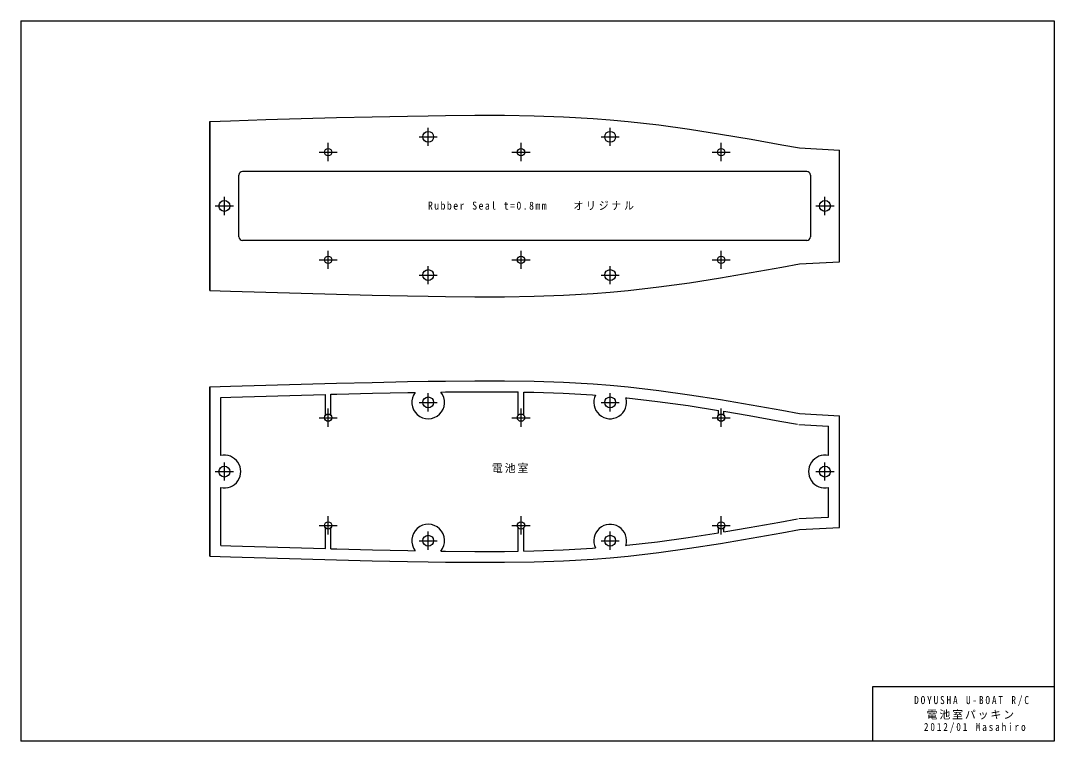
# Model space of a CAD drawing. Units: millimetres on the paper. Extents: x -142 to 142, y -99 to 99.
import ezdxf

# ---------------------------------------------------------------- set-up
doc = ezdxf.new("R2010")
doc.units = ezdxf.units.MM
doc.layers.add('0-0', color=7, linetype='Continuous')
doc.styles.add('ＭＳ ゴシック', font='')
doc.styles.get('ＭＳ ゴシック').set_extended_font_data('MS Gothic')

msp = doc.modelspace()

# ---------------------------------------------------------------- linework, layer by layer
at = {"layer": '0-0'}
for p, q in [((-142, 99), (-142, -99)), ((-90.032, 24.841), (-90.032, 71.341)), ((-90.032, 71.341), (-90.032, 24.841)), ((-30.032, 64.591), (-30.032, 69.591)), ((19.968, 64.591), (19.968, 69.591)), ((-57.532, 60.391), (-57.532, 65.391)), ((-32.532, 67.091), (-27.532, 67.091)), ((-4.532, 60.391), (-4.532, 65.391)), ((17.468, 67.091), (22.468, 67.091)), ((50.468, 60.391), (50.468, 65.391)), ((-60.032, 62.891), (-55.032, 62.891)), ((-7.032, 62.891), (-2.032, 62.891)), ((47.968, 62.891), (52.968, 62.891)), ((71.968, 64.031), (82.968, 63.441)), ((82.968, 32.741), (82.968, 63.441)), ((73.968, 57.591), (-81.032, 57.591)), ((-82.032, 39.591), (-82.032, 56.591)), ((74.968, 56.591), (74.968, 39.591)), ((-86.032, 45.591), (-86.032, 50.591)), ((78.968, 45.591), (78.968, 50.591)), ((-88.532, 48.091), (-83.532, 48.091)), ((76.468, 48.091), (81.468, 48.091)), ((73.968, 38.591), (-81.032, 38.591)), ((-57.532, 30.791), (-57.532, 35.791)), ((-4.532, 30.791), (-4.532, 35.791)), ((50.468, 30.791), (50.468, 35.791)), ((-60.032, 33.291), (-55.032, 33.291)), ((-30.032, 26.591), (-30.032, 31.591)), ((-7.032, 33.291), (-2.032, 33.291)), ((19.968, 26.591), (19.968, 31.591)), ((47.968, 33.291), (52.968, 33.291)), ((71.968, 32.151), (82.968, 32.741)), ((82.903, 32.738), (82.968, 32.741)), ((-32.532, 29.091), (-27.532, 29.091)), ((17.468, 29.091), (22.468, 29.091)), ((-90.032, -48.129), (-90.032, -1.629)), ((-90.032, -1.629), (-90.032, -48.129)), ((-87.032, -20.492), (-87.032, -4.538)), ((-58.282, -9.418), (-58.282, -3.698)), ((-56.782, -3.658), (-55.103, -3.612)), ((-56.782, -9.418), (-56.782, -3.658)), ((-55.103, -3.612), (-45.37, -3.377)), ((-45.37, -3.377), (-35.632, -3.176)), ((-35.632, -3.176), (-33.603, -3.141)), ((-30.032, -8.379), (-30.032, -3.379)), ((-5.282, -9.418), (-5.282, -3.009)), ((-3.782, -9.418), (-3.782, -3.032)), ((-3.782, -3.032), (-1.007, -3.076)), ((-1.007, -3.076), (7.045, -3.352)), ((7.045, -3.352), (15.078, -3.809)), ((15.078, -3.809), (15.939, -3.876)), ((19.968, -8.379), (19.968, -3.379)), ((-57.532, -12.579), (-57.532, -7.579)), ((-32.532, -5.879), (-27.532, -5.879)), ((-4.532, -12.579), (-4.532, -7.579)), ((17.468, -5.879), (22.468, -5.879)), ((49.718, -9.418), (49.718, -8.078)), ((50.468, -12.579), (50.468, -7.579)), ((51.218, -9.418), (51.218, -8.333)), ((51.218, -8.333), (58.153, -9.512)), ((-60.032, -10.079), (-55.032, -10.079)), ((-7.032, -10.079), (-2.032, -10.079)), ((47.968, -10.079), (52.968, -10.079)), ((58.153, -9.512), (66.556, -11.008)), ((66.556, -11.008), (71.434, -11.891)), ((71.968, -8.939), (82.968, -9.529)), ((82.968, -40.229), (82.968, -9.529)), ((71.807, -11.935), (79.968, -12.372)), ((79.968, -20.492), (79.968, -12.372)), ((-86.032, -27.379), (-86.032, -22.379)), ((78.968, -27.379), (78.968, -22.379)), ((-88.532, -24.879), (-83.532, -24.879)), ((76.468, -24.879), (81.468, -24.879)), ((-87.032, -45.22), (-87.032, -29.266)), ((79.968, -37.386), (79.968, -29.266)), ((-60.032, -39.679), (-55.032, -39.679)), ((-57.532, -42.179), (-57.532, -37.179)), ((-7.032, -39.679), (-2.032, -39.679)), ((-4.532, -42.179), (-4.532, -37.179)), ((47.968, -39.679), (52.968, -39.679)), ((50.468, -42.179), (50.468, -37.179)), ((58.153, -40.246), (66.556, -38.75)), ((66.556, -38.75), (71.434, -37.867)), ((71.807, -37.823), (79.968, -37.386)), ((-58.282, -46.06), (-58.282, -40.34)), ((-56.782, -46.1), (-56.782, -40.34)), ((-30.032, -46.379), (-30.032, -41.379)), ((-5.282, -46.749), (-5.282, -40.34)), ((-3.782, -46.726), (-3.782, -40.34)), ((19.968, -46.379), (19.968, -41.379)), ((49.718, -41.674), (49.718, -40.34)), ((51.218, -41.425), (58.153, -40.246)), ((51.218, -41.425), (51.218, -40.34)), ((71.968, -40.819), (82.968, -40.229)), ((82.903, -40.232), (82.968, -40.229)), ((-32.532, -43.879), (-27.532, -43.879)), ((17.468, -43.879), (22.468, -43.879)), ((-56.782, -46.1), (-55.103, -46.146)), ((-55.103, -46.146), (-45.37, -46.381)), ((-45.37, -46.381), (-35.632, -46.582)), ((-35.632, -46.582), (-33.603, -46.617)), ((-3.782, -46.726), (-1.007, -46.682)), ((-1.007, -46.682), (7.045, -46.406)), ((7.045, -46.406), (15.078, -45.949)), ((15.078, -45.949), (15.939, -45.882)), ((142, -99), (-142, -99))]:
    msp.add_line(p, q, dxfattribs=at)
for points in [[(-142, 99), (142, 99), (142, -99)], [(-90.032, 71.341), (-84.387, 71.515), (-74.654, 71.81), (-64.918, 72.093), (-55.18, 72.357), (-45.437, 72.593), (-35.689, 72.794), (-30.032, 72.891), (-25.317, 72.959), (-17.185, 73.033), (-9.055, 73.022), (-0.932, 72.893), (7.182, 72.615), (15.28, 72.155), (19.968, 71.791), (24.889, 71.327), (33.357, 70.345), (41.806, 69.171), (50.242, 67.846), (58.667, 66.414), (67.086, 64.915), (71.968, 64.031)], [(-90.032, 24.841), (-84.387, 24.667), (-74.654, 24.372), (-64.918, 24.089), (-55.18, 23.826), (-45.437, 23.59), (-35.689, 23.389), (-30.032, 23.291), (-25.317, 23.223), (-17.185, 23.15), (-9.055, 23.161), (-0.932, 23.289), (7.182, 23.567), (15.28, 24.028), (19.968, 24.391), (24.889, 24.856), (33.357, 25.837), (41.806, 27.012), (50.242, 28.336), (58.667, 29.769), (67.086, 31.268), (71.968, 32.151)], [(-90.032, -1.629), (-84.387, -1.455), (-74.654, -1.16), (-64.918, -0.877), (-55.18, -0.613), (-45.437, -0.377), (-35.689, -0.176), (-30.032, -0.079), (-25.317, -0.011), (-17.185, 0.062), (-9.055, 0.051), (-0.932, -0.077), (7.182, -0.355), (15.28, -0.815), (19.968, -1.179), (24.889, -1.644), (33.357, -2.625), (41.806, -3.799), (50.242, -5.124), (58.667, -6.557), (67.086, -8.056), (71.968, -8.939)], [(-87.032, -4.538), (-84.295, -4.454), (-74.565, -4.159), (-64.834, -3.876), (-58.282, -3.698)], [(-26.55, -3.029), (-25.281, -3.011), (-17.174, -2.938), (-9.081, -2.949), (-5.282, -3.009)], [(24.282, -4.6), (24.575, -4.627), (32.977, -5.601), (41.367, -6.767), (49.718, -8.078)], [(-90.032, -48.129), (-84.387, -48.303), (-74.654, -48.598), (-64.918, -48.881), (-55.18, -49.145), (-45.437, -49.381), (-35.689, -49.582), (-30.032, -49.679), (-25.317, -49.747), (-17.185, -49.82), (-9.055, -49.809), (-0.932, -49.681), (7.182, -49.403), (15.28, -48.943), (19.968, -48.579), (24.889, -48.114), (33.357, -47.133), (41.806, -45.959), (50.242, -44.634), (58.667, -43.202), (67.086, -41.702), (71.968, -40.819)], [(24.282, -45.158), (24.575, -45.131), (32.977, -44.157), (41.367, -42.991), (49.757, -41.674)], [(-87.032, -45.22), (-84.295, -45.304), (-74.565, -45.599), (-64.834, -45.882), (-58.282, -46.06)], [(-26.55, -46.729), (-25.281, -46.747), (-17.174, -46.82), (-9.081, -46.809), (-5.282, -46.749)], [(142, -84), (92, -84), (92, -99)]]:
    msp.add_lwpolyline(points, dxfattribs=at)
for centre, radius in [((-30.032, 67.091), 1.5), ((19.968, 67.091), 1.5), ((-57.532, 62.891), 1), ((-4.532, 62.891), 1), ((50.468, 62.891), 1), ((-86.032, 48.091), 1.5), ((78.968, 48.091), 1.5), ((-57.532, 33.291), 1), ((-4.532, 33.291), 1), ((50.468, 33.291), 1), ((-30.032, 29.091), 1.5), ((19.968, 29.091), 1.5), ((-30.032, -5.879), 1.5), ((19.968, -5.879), 1.5), ((-57.532, -10.079), 1), ((-4.532, -10.079), 1), ((50.468, -10.079), 1), ((-86.032, -24.879), 1.5), ((78.968, -24.879), 1.5), ((-57.532, -39.679), 1), ((-4.532, -39.679), 1), ((50.468, -39.679), 1), ((-30.032, -43.879), 1.5), ((19.968, -43.879), 1.5)]:
    msp.add_circle(centre, radius, dxfattribs=at)
for centre, radius, start, end in [((-81.032, 56.591), 1, 90, 180), ((73.968, 56.591), 1, 0, 90), ((-81.032, 39.591), 1, 180, 270), ((73.968, 39.591), 1, 270, 0), ((-30.032, -5.879), 4.5, 142.52262, 39.29803), ((19.968, -5.879), 4.5, 153.56285, 16.51616), ((-86.032, -24.879), 4.5, 257.16041, 102.83959), ((78.968, -24.879), 4.5, 77.16041, 282.83959), ((-30.032, -43.879), 4.5, 320.70197, 217.47738), ((19.968, -43.879), 4.5, 343.48384, 206.43715)]:
    msp.add_arc(centre, radius, start, end, dxfattribs=at)

# ---------------------------------------------------------------- texts
at = {"layer": '0-0', "char_height": 2.199, "attachment_point": 7, "style": 'ＭＳ ゴシック'}
for s, insert in [('\\T1.29;\\W0.9;Rubber\\~Seal\\~t=0.8mm\u3000\u3000オリジナル', (-30.103, 46.961)), ('\\T1.17;電池室', (-12.523, -25.287)), ('\\T1.4;\\W0.85;DOYUSHA\\~U-BOAT\\~R/C', (103.49, -89.306)), ('\\T1.17;電池室パッキン', (106.907, -92.996)), ('\\T1.4;\\W0.85;2012/01\\~Masahiro', (106.155, -96.685))]:
    msp.add_mtext(s, dxfattribs=dict(at, insert=insert))

doc.saveas('drawing.dxf')
